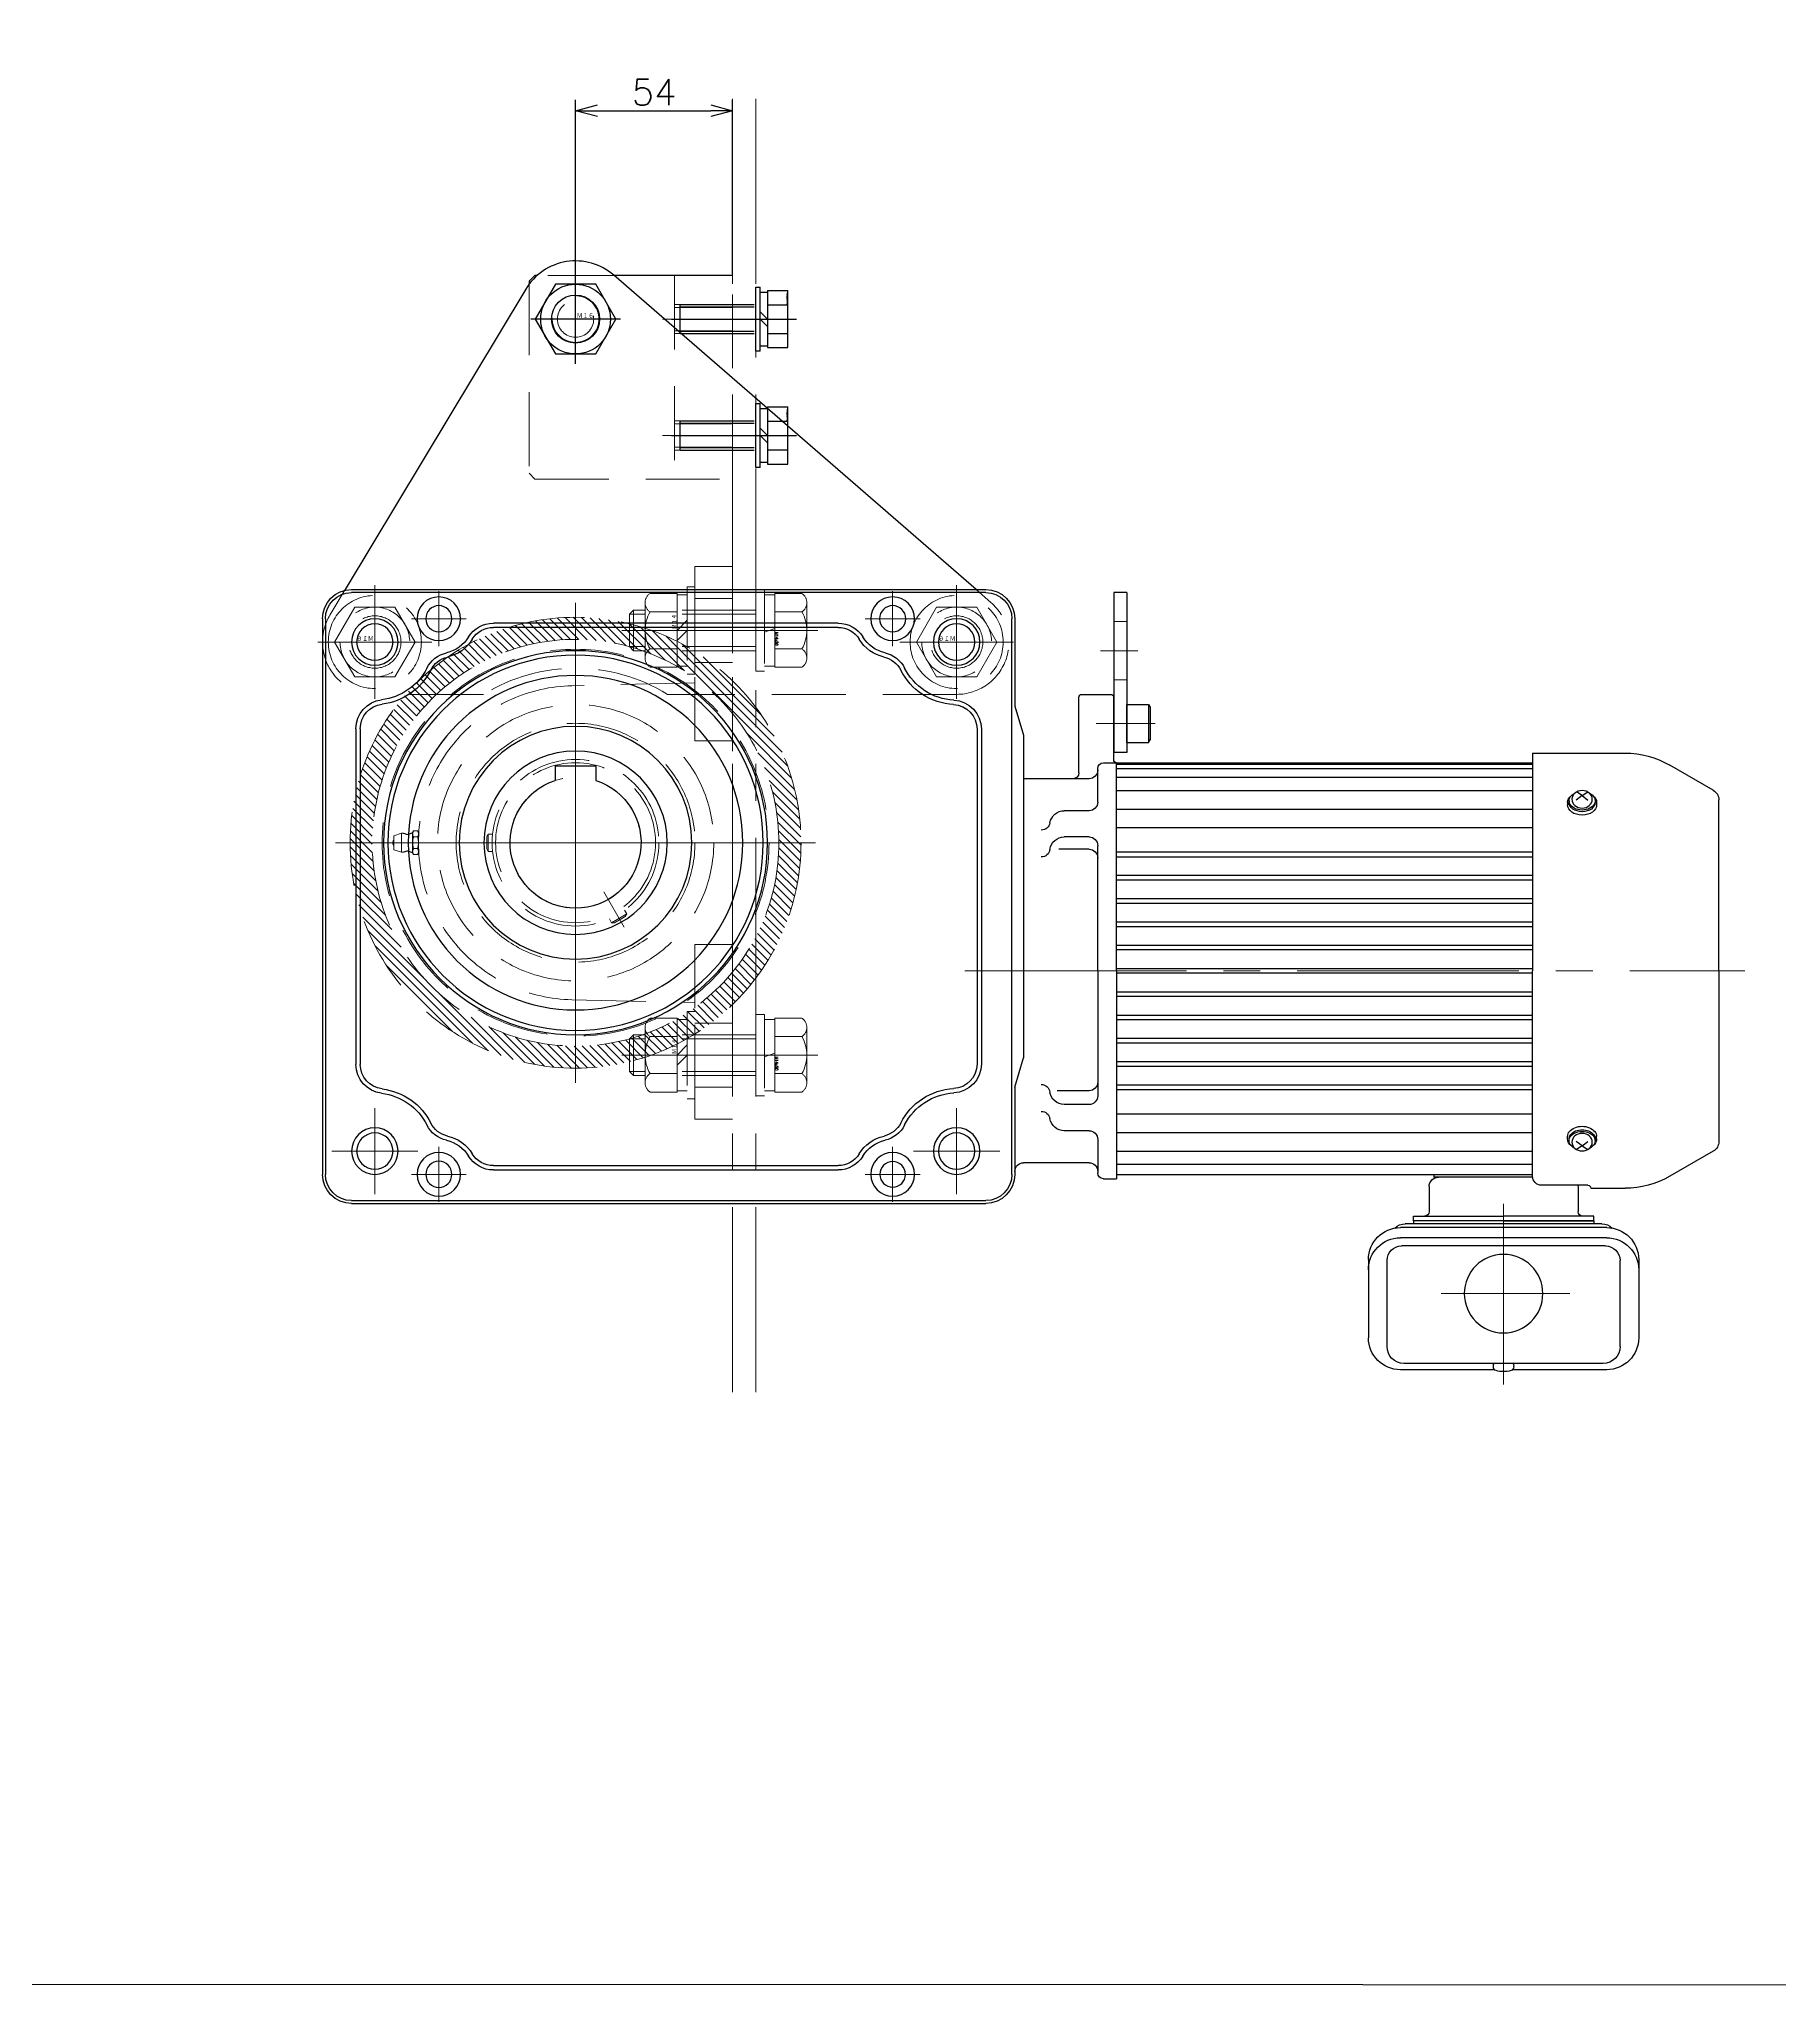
# Model space of a CAD drawing. Header units: millimetres. Extents: x -8731 to 85711, y -14522 to 31379.
# Drawn here: x 35769 to 36367, y -3606 to -2937 of the extents above; entities that cross this region are included whole.
import ezdxf

# ---------------------------------------------------------------- set-up
doc = ezdxf.new("R2010")
doc.units = ezdxf.units.MM
doc.header["$LTSCALE"] = 4
doc.header["$PDMODE"] = 99
doc.header["$PDSIZE"] = 1
for name, pattern in [('CENTER2', [28.575, 19.05, -3.175, 3.175, -3.175]), ('HIDDEN', [9.525, 6.35, -3.175]), ('PHANTOM2', [31.75, 15.875, -3.175, 3.175, -3.175, 3.175, -3.175])]:
    doc.linetypes.add(name, pattern=pattern)
for name, color, linetype, lineweight in [('04_HIDDEN', 2, 'HIDDEN', 13), ('05_CENTER', 4, 'CENTER2', 13), ('06_PHANTOM', 2, 'PHANTOM2', 13), ('08_DIM', 3, 'Continuous', 13)]:
    doc.layers.add(name, color=color, linetype=linetype, lineweight=lineweight)
doc.layers.add('10_DRAFT', color=8, linetype='Continuous', lineweight=0, plot=False)
doc.styles.add('KANJI0', font='txt.shx', dxfattribs={"width": 0.9, "height": 30, "bigfont": 'bigfont'})
doc.styles.add('KSS_TXT', font='txt.shx', dxfattribs={"bigfont": 'extfont2.shx'})
doc.styles.add('KSS_TXT_L', font='txt.shx', dxfattribs={"height": 9, "bigfont": 'extfont2.shx'})
doc.dimstyles.new('KSS_DIM', dxfattribs={"dimscale": 3, "dimtxt": 3, "dimasz": 2.5, "dimexe": 1.25, "dimexo": 0.625, "dimtad": 1, "dimdsep": 46, "dimtxsty": 'KSS_TXT', "dimblk": 'OPEN30', "dimcen": 0, "dimazin": 2, "dimtfac": 0.75, "dimtmove": 0, "dimatfit": 3, "dimldrblk": 'OPEN30', "dimfxl": 1, "dimtolj": 1, "dimarcsym": 0})

# ---------------------------------------------------------------- blocks, each defined once
blk = doc.blocks.new('A$C4E513AF4_1_1_1')
at = {"color": 0, "linetype": 'CENTER2'}
blk.add_line((0, -46.09), (0, 21.25), dxfattribs=at)
at = {"color": 0}
for p, q in [((-12.7, 15.8), (-12.7, 6.5)), ((-9.52, 17.5), (9.52, 17.5)), ((-6.35, 6.5), (-6.35, 15.8)), ((6.35, 15.8), (6.35, 6.5)), ((12.7, 15.8), (12.7, 6.5)), ((-14, 0), (-14, 3)), ((-14, 3), (14, 3)), ((14, 0), (-14, 0)), ((12.7, 6.5), (-12.7, 6.5)), ((-12.25, 3), (-12.25, 6.5)), ((-7, 0), (-7, -42.1)), ((-5.6, 0), (-5.6, -43.5)), ((-0.64, 6.5), (0.64, 3)), ((5.6, 0), (5.6, -43.5)), ((7, 0), (7, -42.1)), ((12.25, 6.5), (12.25, 3)), ((14, 3), (14, 0)), ((-7, -42.1), (-5.6, -43.5)), ((7, -42.1), (-7, -42.1)), ((5.6, -43.5), (-5.6, -43.5)), ((7, -42.1), (5.6, -43.5))]:
    blk.add_line(p, q, dxfattribs=at)
for centre, radius, start, end in [((-9.52, 13.69), 3.81, 33.626, 146.374), ((0, 4.8), 12.7, 60, 120), ((9.52, 13.69), 3.81, 33.626, 146.374)]:
    blk.add_arc(centre, radius, start, end, dxfattribs=at)
at = {"layer": '10_DRAFT', "ltscale": 3, "style": 'KANJI0', "width": 0.82}
blk.add_text('M14x50', height=1, dxfattribs=at).set_placement((0.53, 6.6))
blk = doc.blocks.new('M14Nza_1_1_1')
at = {"color": 0}
for p, q in [((-12.7, 15.4), (-12.7, 6.1)), ((-9.52, 17.1), (9.52, 17.1)), ((-6.35, 6.1), (-6.35, 15.4)), ((6.35, 15.4), (6.35, 6.1)), ((12.7, 15.4), (12.7, 6.1)), ((-12.7, 6.1), (12.7, 6.1)), ((-12.25, 2.6), (-12.25, 6.1)), ((-3.5, 6.1), (0, 2.6)), ((0, 6.1), (3.5, 2.6)), ((12.25, 6.1), (12.25, 2.6))]:
    blk.add_line(p, q, dxfattribs=at)
at = {"color": 0, "linetype": 'CENTER2'}
blk.add_line((0, 0), (0, 17.1), dxfattribs=at)
at = {"color": 0}
blk.add_lwpolyline([(-15, 0), (15, 0), (15, 2.6), (-15, 2.6)], close=True, dxfattribs=at)
for centre, radius, start, end in [((-9.52, 13.29), 3.81, 33.626, 146.374), ((0, 4.4), 12.7, 60, 120), ((9.52, 13.29), 3.81, 33.626, 146.374)]:
    blk.add_arc(centre, radius, start, end, dxfattribs=at)
at = {"layer": '10_DRAFT', "ltscale": 3, "style": 'KANJI0', "width": 0.82}
blk.add_text('Ｍ１４', height=1.5, dxfattribs=at).set_placement((0.39, 6.2))
blk = doc.blocks.new('MUCP209a_1_1_1')
at = {"color": 0}
for p, q in [((-2.4, 116.5), (-3.3, 113.8)), ((-3.3, 113.8), (3.3, 113.8)), ((-2.4, 116.5), (2.4, 116.5)), ((2.4, 116.5), (3.3, 113.8)), ((-3.5, 110), (-4.04, 109.69)), ((-4.04, 108.31), (-4.04, 109.69)), ((-3.5, 108), (-4.04, 108.31)), ((-3.03, 110), (-3.5, 110)), ((-3.5, 108), (-3.03, 108)), ((-3.18, 108), (-3.18, 107.91)), ((0, 110), (-3.03, 110)), ((-3.03, 108), (0, 108)), ((-2.02, 109.69), (-2.02, 108.31)), ((3.03, 110), (0, 110)), ((0, 108), (3.03, 108)), ((2.02, 109.69), (2.02, 108.31)), ((3.5, 110), (3.03, 110)), ((3.03, 108), (3.5, 108)), ((3.18, 108), (3.18, 107.91)), ((3.5, 110), (4.04, 109.69)), ((3.5, 108), (4.04, 108.31)), ((4.04, 109.69), (4.04, 108.31)), ((-2.13, 84.5), (-3, 84)), ((3, 84), (-3, 84)), ((-3, 82.49), (-3, 84)), ((2.13, 84.5), (-2.13, 84.5)), ((2.13, 84.5), (3, 84)), ((3, 82.49), (3, 84)), ((-53.99, 55.24), (-54.95, 13)), ((54.95, 13), (53.99, 55.24)), ((-26.18, 42.35), (-27.48, 41.6)), ((-27.48, 41.6), (-24.48, 36.4)), ((-27.48, 40.6), (-27.48, 41.6)), ((-27.48, 40.6), (-25.35, 36.9)), ((-25.35, 36.9), (-24.48, 36.4)), ((-23.18, 37.16), (-24.48, 36.4)), ((-95, 0), (-95, 13)), ((-95, 13), (-35, 13)), ((-35, 0), (-35, 13)), ((35, 0), (35, 13)), ((95, 13), (35, 13)), ((95, 0), (95, 13)), ((95, 0), (-95, 0))]:
    blk.add_line(p, q, dxfattribs=at)
for radius in [47.5, 41.05, 41.05, 28.65, 22.5]:
    blk.add_circle((0, 54), radius, dxfattribs=at)
for centre, radius, start, end in [((0, 113.8), 3.3, 180, 207.48703), ((0, 115.21), 1.59, 54.19606, 125.80394), ((0, 113.8), 3.3, 332.51297, 0), ((0, 54), 54, 1.31332, 178.68668), ((-8.74, 112.93), 6, 330.76098, 348.65336), ((-3.64, 111.91), 0.8, 348.65336, 27.48703), ((3.64, 111.91), 0.8, 152.51297, 191.34664), ((8.74, 112.93), 6, 191.34664, 209.23902)]:
    blk.add_arc(centre, radius, start, end, dxfattribs=at)
for points, weights in [([(-3.03, 110), (-3.5, 110), (-4.04, 109.69)], [1, 1.07194812406, 1.06657306684]), ([(-4.04, 108.31), (-3.5, 108), (-3.03, 108)], [1.06657306684, 1.07194812406, 1]), ([(-2.02, 109.69), (-2.56, 110), (-3.03, 110)], [1.06657306684, 1.07194812406, 1]), ([(-3.03, 108), (-2.56, 108), (-2.02, 108.31)], [1, 1.07194812406, 1.06657306684]), ([(0, 110), (-0.94, 110), (-2.02, 109.69)], [1, 1.07194812406, 1.06657306684]), ([(-2.02, 108.31), (-0.94, 108), (0, 108)], [1.06657306684, 1.07194812406, 1]), ([(2.02, 109.69), (0.94, 110), (0, 110)], [1.06657306684, 1.07194812406, 1]), ([(0, 108), (0.94, 108), (2.02, 108.31)], [1, 1.07194812406, 1.06657306684]), ([(3.03, 110), (2.56, 110), (2.02, 109.69)], [1, 1.07194812406, 1.06657306684]), ([(2.02, 108.31), (2.56, 108), (3.03, 108)], [1.06657306684, 1.07194812406, 1]), ([(4.04, 109.69), (3.5, 110), (3.03, 110)], [1.06657306684, 1.07194812406, 1]), ([(3.03, 108), (3.5, 108), (4.04, 108.31)], [1, 1.07194812406, 1.06657306684])]:
    blk.add_rational_spline(points, weights, degree=2, dxfattribs=at)
at = {"layer": '04_HIDDEN', "color": 0}
for p, q in [((-84, 13), (-84, 0)), ((-62, 13), (-62, 0)), ((62, 13), (62, 0)), ((84, 13), (84, 0))]:
    blk.add_line(p, q, dxfattribs=at)
at = {"layer": '05_CENTER', "color": 0}
for p, q in [((0, 0), (0, 121.78)), ((-61.89, 54), (61.89, 54)), ((-29.01, 37.25), (-16.89, 44.25)), ((-73, 17.3), (-73, -4.45)), ((73, 17.3), (73, -4.45))]:
    blk.add_line(p, q, dxfattribs=at)
blk = doc.blocks.new('A$C0B951DBD_1_1_1')
h = blk.add_hatch()
h.set_pattern_fill('_USER', color=3, scale=2, angle=45, pattern_type=0)
h.set_pattern_definition([(45, (3734.4048, -2503.3846), (-1.4142136, 1.4142136), [])])
h.paths.add_polyline_path([(0, 69.9), (0, 77.5, 0.414214), (-77.5, 0), (-69.9, 0, -0.414214)])
h.paths.add_polyline_path([(0, 77.5), (0, 69.9, -0.414214), (69.9, 0), (77.5, 0, 0.414214)])
h.paths.add_polyline_path([(77.5, 0), (69.9, 0, -0.414214), (0, -69.9), (0, -77.5, 0.414214)])
h.paths.add_polyline_path([(-69.9, 0), (-77.5, 0, 0.414214), (0, -77.5), (0, -69.9, -0.414214)])
at = {"color": 3}
blk.add_circle((0, 0), 77.5, dxfattribs=at)
at = {"color": 0}
for radius in [69.9, 66.5, 27.5, 22.5]:
    blk.add_circle((0, 0), radius, dxfattribs=at)
at = {"layer": '05_CENTER'}
for p, q in [((0, 82.52), (0, -82.52)), ((82.52, 0), (-82.52, 0))]:
    blk.add_line(p, q, dxfattribs=at)
blk = doc.blocks.new('GM-SHYM-RH 0.75kW、1／240a_1_1_1')
at = {"color": 0}
for p, q in [((77, 87), (-141, 87)), ((-189.5, 86), (-185, 86)), ((-189.5, 86), (-189.5, 31)), ((-185, 86), (-185, 31)), ((-141, 86), (77, 86)), ((-151, 77), (-151, 47)), ((-150, -114), (-150, 77)), ((-90.25, 75.5), (28.25, 75.5)), ((-90.25, 74), (28.25, 74)), ((86, 77), (86, -114)), ((87, 77), (87, -114)), ((-197, 47.5), (-197.5, 46.63)), ((-197, 47.5), (-197, 34.5)), ((-189.5, 47.5), (-197, 47.5)), ((-189.5, 34.5), (-189.5, 47.5)), ((-185, 28.5), (-185, 50)), ((-174, 51), (-184, 51)), ((-173, 24), (-173, 50)), ((-151, 47), (-154, 37)), ((-197.5, 46.63), (-197.5, 35.37)), ((-197, 34.5), (-197.5, 35.37)), ((-189.5, 34.5), (-197, 34.5)), ((-154, 37), (-154, -74)), ((-139.5, 39.04), (-139.5, -76.04)), ((-138, 39.04), (-138, -76.04)), ((74, 39.2), (74, -76.2)), ((75.5, 39.2), (75.5, -76.2)), ((-329, 30.8), (-360.75, 30.8)), ((-329, 30.8), (-329, -44)), ((-186, 27.5), (-329, 27.5)), ((-186, 27), (-329, 27)), ((-189.5, 31), (-185, 31)), ((-186, -44), (-186, 27.5)), ((-186, -44), (-186, 27.5)), ((-181.5, 27.5), (-186, 27.5)), ((-391.1, 18.04), (-376.15, 26.67)), ((-186, 25.5), (-329, 25.5)), ((-186, 22.5), (-329, 22.5)), ((-179.5, 14), (-179.5, 25.5)), ((-176.5, 22), (-154, 22)), ((-7, 26.3), (7, 26.3)), ((-7, 26.3), (-7, 21.38)), ((7, 26.3), (7, 21.38)), ((-393, -44), (-393, 14.75)), ((-351, 13.84), (-351, 13.02)), ((-350.5, 14.41), (-350.5, 13.84)), ((-346, 16.25), (-348, 14.67)), ((-346, 16.25), (-347.93, 17.46)), ((-346, 16.25), (-344.07, 17.46)), ((-346, 16.25), (-344, 14.67)), ((-341.5, 14.41), (-341.5, 13.84)), ((-341, 13.84), (-341, 13.02)), ((-186, 18), (-329, 18)), ((-186, 11.59), (-329, 11.59)), ((-176.5, 11), (-168, 11)), ((-186, 5.22), (-329, 5.22)), ((-176.5, 1.99), (-168, 1.99)), ((-186, -3.15), (-329, -3.15)), ((-186, -4.8), (-329, -4.8)), ((-179.5, -44), (-179.5, -1.01)), ((-176.5, -2.25), (-166.09, -2.25)), ((-186, -11.16), (-329, -11.16)), ((-186, -12.79), (-329, -12.79)), ((-186, -19.19), (-329, -19.19)), ((-186, -20.78), (-329, -20.78)), ((-186, -27.22), (-329, -27.22)), ((-186, -28.76), (-329, -28.76)), ((-186, -35.25), (-329, -35.25)), ((-186, -36.74), (-329, -36.74)), ((-393, -44), (-393, -102.75)), ((-186, -43.27), (-329, -43.27)), ((-329, -114.72), (-329, -44)), ((-186, -44.73), (-329, -44.73)), ((-186, -44), (-186, -114)), ((-186, -44), (-186, -115.5)), ((-179.5, -44), (-179.5, -86.99)), ((-186, -51.26), (-329, -51.26)), ((-186, -52.75), (-329, -52.75)), ((-186, -59.24), (-329, -59.24)), ((-186, -60.78), (-329, -60.78)), ((-186, -67.22), (-329, -67.22)), ((-186, -68.81), (-329, -68.81)), ((-186, -75.21), (-329, -75.21)), ((-186, -76.84), (-329, -76.84)), ((-151, -84), (-154, -74)), ((-186, -83.2), (-329, -83.2)), ((-186, -84.85), (-329, -84.85)), ((-176.5, -85.27), (-165.57, -85.27)), ((-151, -84), (-151, -114)), ((-186, -93.22), (-329, -93.22)), ((-176.5, -89.99), (-168, -89.99)), ((-186, -99.59), (-329, -99.59)), ((-176.5, -99), (-168, -99)), ((-391.1, -106.04), (-376.15, -114.67)), ((-351, -101.84), (-351, -101.02)), ((-350.5, -102.41), (-350.5, -101.84)), ((-346, -104.25), (-348, -102.67)), ((-346, -104.25), (-347.93, -105.46)), ((-346, -104.25), (-344, -102.67)), ((-346, -104.25), (-344.07, -105.46)), ((-341.5, -102.41), (-341.5, -101.84)), ((-341, -101.84), (-341, -101.02)), ((-186, -106), (-329, -106)), ((-179.5, -102), (-179.5, -113.5)), ((-186, -110.5), (-329, -110.5)), ((-176.5, -110), (-154, -110)), ((28.25, -111), (-90.25, -111)), ((28.25, -112.5), (-90.25, -112.5)), ((-349, -118.8), (-360.75, -118.8)), ((-349, -118.8), (-349, -118.72)), ((-348, -117.72), (-332, -117.72)), ((-344.6, -118.2), (-344.6, -126.8)), ((-186, -114), (-329, -114)), ((-329, -115), (-295, -115)), ((-295, -114), (-295, -115)), ((-293.4, -118.2), (-293.4, -126.8)), ((-181.5, -115.5), (-186, -115.5)), ((77, -123), (-141, -123)), ((77, -124), (-141, -124)), ((-354.45, -132.31), (-283.55, -132.31)), ((-352.8, -131), (-285.2, -131)), ((-350, -128.4), (-319, -128.4)), ((-350, -130), (-350, -128.4)), ((-350, -130), (-350, -131)), ((-350, -130), (-288, -130)), ((-319, -130), (-350, -130)), ((-288, -128.4), (-319, -128.4)), ((-319, -130), (-288, -130)), ((-288, -130), (-288, -128.4)), ((-288, -130), (-288, -131)), ((-354.45, -135.78), (-283.55, -135.78)), ((-354.05, -138.62), (-283.95, -138.62)), ((-365.45, -143.31), (-365.45, -170.17)), ((-359.05, -173.2), (-359.05, -143.62)), ((-278.95, -173.2), (-278.95, -143.62)), ((-272.55, -143.31), (-272.55, -170.17)), ((-353.25, -179), (-284.75, -179)), ((-322.5, -180.2), (-322.5, -179.8)), ((-315.5, -180.2), (-315.5, -179.8)), ((-354.45, -181.17), (-322.06, -181.17)), ((-315.94, -181.17), (-283.55, -181.17))]:
    blk.add_line(p, q, dxfattribs=at)
for centre, radius in [((-109, 77), 7.5), ((-109, 77), 4.5), ((47, 77), 7.5), ((47, 77), 4.5), ((-131, 69), 8), ((-131, 69), 6.25), ((69, 69), 8), ((69, 69), 6.25), ((0, 0), 66), ((0, 0), 64.5), ((0, 0), 57.5), ((0, 0), 40), ((0, 0), 31.5), ((-131, -106), 8), ((-131, -106), 6.25), ((69, -106), 8), ((69, -106), 6.25), ((-109, -114), 7.5), ((47, -114), 7.5), ((-109, -114), 4.4), ((47, -114), 4.5), ((-319, -155), 13.5)]:
    blk.add_circle(centre, radius, dxfattribs=at)
for centre, radius, start, end in [((-141, 77), 10, 90, 180), ((77, 77), 10, 0, 90), ((-141, 77), 9, 90, 180), ((77, 77), 9, 0, 90), ((-90.25, 65.5), 10, 90, 148.48463), ((-90.25, 65.5), 8.5, 90, 148.48463), ((28.25, 65.5), 10, 31.51537, 90), ((28.25, 65.5), 8.5, 31.51537, 90), ((-109, 77), 12, 282.6202, 328.48463), ((-109, 77), 13.5, 282.6202, 328.48463), ((47, 77), 13.5, 211.51537, 257.3798), ((47, 77), 12, 211.51537, 257.3798), ((-104.19, 55.53), 10, 102.6202, 153.32371), ((-104.19, 55.53), 8.5, 102.6202, 153.32371), ((42.19, 55.53), 8.5, 26.67629, 77.3798), ((42.19, 55.53), 10, 26.67629, 77.3798), ((-131, 69), 20, 272.86598, 333.32371), ((-131, 69), 21.5, 272.86598, 333.32371), ((69, 69), 21.5, 206.67629, 263.30024), ((69, 69), 20, 206.67629, 263.30024), ((-184, 50), 1, 90, 180), ((-174, 50), 1, 0, 90), ((-129.5, 39.04), 10, 92.86598, 180), ((-129.5, 39.04), 8.5, 92.86598, 180), ((65.5, 39.2), 8.5, 0, 83.30024), ((65.5, 39.2), 10, 0, 83.30024), ((-360.75, 0), 30.8, 90, 120), ((-186, 28.5), 1, 270, 0), ((-181.5, 25.5), 2, 0, 90), ((-176.5, 25), 3, 180, 270), ((-171, 24), 2, 180, 270), ((0, 0), 22.5, 108.1262, 71.8738), ((-389.2, 14.75), 3.8, 120, 180), ((-176.5, 14), 3, 180, 270), ((-168, 6), 5, 9.61478, 90), ((-160.11, 7.34), 3, 189.61478, 270), ((-176.5, -1.01), 3, 90, 180), ((-168, -3.01), 5, 8.08599, 90), ((-176.5, -5.25), 3, 90, 180), ((-160.08, -1.89), 3, 188.08599, 270), ((-129.5, -76.04), 10, 180, 267.13402), ((-129.5, -76.04), 8.5, 180, 267.13402), ((65.5, -76.2), 8.5, 276.69976, 0), ((65.5, -76.2), 10, 276.69976, 0), ((-176.5, -82.27), 3, 180, 270), ((-168, -84.99), 5, 270, 351.91401), ((-160.08, -86.11), 3, 90, 171.91401), ((-131, -106), 20, 26.67629, 87.13402), ((-131, -106), 21.5, 26.67629, 87.13402), ((69, -106), 21.5, 96.69976, 153.32371), ((69, -106), 20, 96.69976, 153.32371), ((-176.5, -86.99), 3, 180, 270), ((-160.11, -95.34), 3, 90, 170.38522), ((-176.5, -102), 3, 90, 180), ((-168, -94), 5, 270, 350.38522), ((-104.19, -92.53), 10, 206.67629, 257.3798), ((-104.19, -92.53), 8.5, 206.67629, 257.3798), ((42.19, -92.53), 8.5, 282.6202, 333.32371), ((42.19, -92.53), 10, 282.6202, 333.32371), ((-389.2, -102.75), 3.8, 180, 240), ((-109, -114), 12, 31.51537, 77.3798), ((-109, -114), 13.5, 31.51537, 77.3798), ((-90.25, -102.5), 8.5, 211.51537, 270), ((28.25, -102.5), 8.5, 270, 328.48463), ((47, -114), 13.5, 102.6202, 148.48463), ((47, -114), 12, 102.6202, 148.48463), ((-181.5, -113.5), 2, 270, 0), ((-176.5, -113), 3, 90, 180), ((-154, -113), 3, 0, 90), ((-90.25, -102.5), 10, 211.51537, 270), ((28.25, -102.5), 10, 270, 328.48463), ((-360.75, -88), 30.8, 240, 270), ((-348, -118.72), 1, 90, 180), ((-341.4, -118.2), 3.2, 171.33319, 180), ((-332, -114.72), 3, 270, 0), ((-296.6, -118.2), 3.2, 0, 90), ((-141, -114), 10, 180, 270), ((-141, -114), 9, 180, 270), ((77, -114), 10, 270, 0), ((77, -114), 9, 270, 0), ((-346.2, -126.8), 1.6, 270, 0), ((-291.8, -126.8), 1.6, 180, 270), ((-354.45, -143.31), 11, 90, 180), ((-352.8, -136), 5, 90, 135.07404), ((-285.2, -136), 5, 44.92596, 90), ((-283.55, -143.31), 11, 0, 90), ((-354.45, -146.78), 11, 90, 180), ((-354.05, -143.62), 5, 90, 180), ((-283.95, -143.62), 5, 0, 90), ((-283.55, -146.78), 11, 0, 90), ((-354.45, -170.17), 11, 180, 270), ((-353.25, -173.2), 5.8, 180, 270), ((-284.75, -173.2), 5.8, 270, 0), ((-283.55, -170.17), 11, 270, 0), ((-321, -179.8), 1.5, 147.76905, 180), ((-321.2, -180.2), 1.3, 180, 253.39847), ((-316.8, -180.2), 1.3, 286.60153, 0), ((-317, -179.8), 1.5, 0, 32.23095), ((-319, -172.82), 9, 253.39847, 286.60155)]:
    blk.add_arc(centre, radius, start, end, dxfattribs=at)
for centre, major_axis, start_param, end_param in [((-346, 13.84), (5, 0), 2.402321, 3.141593), ((-346, 14.41), (4.5, 0), 2.158707, 7.266071), ((-346, 13.84), (4.5, 0), 3.141593, 6.283185), ((-346, 13.84), (5, 0), 0, 0.739272), ((-346, 13.02), (5, 0), 3.141593, 6.283185), ((-346, -101.02), (5, 0), 0, 3.141593), ((-346, -102.41), (4.5, 0), 5.300299, 10.407664), ((-346, -101.84), (4.5, 0), 0, 3.141593), ((-346, -101.84), (5, 0), 3.141593, 3.880864), ((-346, -101.84), (5, 0), 5.543913, 6.283185)]:
    blk.add_ellipse(centre, major_axis=major_axis, ratio=0.707107, start_param=start_param, end_param=end_param, dxfattribs=at)
for centre in [(-346, 14.94), (-346, -102.94)]:
    blk.add_ellipse(centre, major_axis=(3.5, 0), ratio=0.860398, dxfattribs=at)
at = {"layer": '04_HIDDEN', "color": 0}
for p, q in [((-189.5, 76), (-185, 76)), ((-189.5, 56), (-185, 56))]:
    blk.add_line(p, q, dxfattribs=at)
at = {"layer": '05_CENTER', "color": 0}
for p, q in [((-131, 54.19), (-131, 83.81)), ((-109, 86.43), (-109, 67.57)), ((47, 86.43), (47, 67.57)), ((69, 54.19), (69, 83.81)), ((-99.57, 77), (-118.43, 77)), ((0, 79.47), (0, -79.47)), ((56.43, 77), (37.57, 77)), ((-116.19, 69), (-145.81, 69)), ((83.81, 69), (54.19, 69)), ((-193.28, 66), (-180.48, 66)), ((-199.21, 41), (-178.91, 41)), ((79.47, 0), (-79.47, 0)), ((-133.79, -44), (-401.98, -44)), ((-131, -120.81), (-131, -91.19)), ((69, -120.81), (69, -91.19)), ((-116.19, -106), (-145.81, -106)), ((-109, -104.57), (-109, -123.43)), ((47, -104.57), (47, -123.43)), ((83.81, -106), (54.19, -106)), ((-99.57, -114), (-118.43, -114)), ((56.43, -114), (37.57, -114)), ((-319, -124.17), (-319, -186.23)), ((-341.82, -155), (-297.54, -155))]:
    blk.add_line(p, q, dxfattribs=at)
blk = doc.blocks.new('A$C011450D5_1_1_1')
at = {"color": 0}
for p, q in [((-206.72, -18), (-82.11, -126.11)), ((-51.85, -121.3), (10.19, -18))]:
    blk.add_line(p, q, dxfattribs=at)
blk.add_circle((-69, -111), 8.25, dxfattribs=at)
blk.add_arc((-69, -111), 20, 229.05706, 329.01082, dxfattribs=at)
at = {"layer": '04_HIDDEN'}
for p, q in [((-200, 18), (-100.61, 18)), ((-37.39, 18), (0, 18)), ((10.19, -18), (15.43, -9.27)), ((-211.8, -13.6), (-206.72, -18))]:
    blk.add_line(p, q, dxfattribs=at)
for centre in [(-200, 0), (0, 0)]:
    blk.add_circle(centre, 9, dxfattribs=at)
for centre, radius, start, end in [((-200, 0), 18, 90, 229.05706), ((-69, 69), 60, 238.21167, 301.78833), ((0, 0), 18, 329.01082, 90)]:
    blk.add_arc(centre, radius, start, end, dxfattribs=at)
at = {"layer": '05_CENTER'}
for p, q in [((-200, -13.68), (-200, 13.68)), ((0, -13.68), (0, 13.68)), ((-186.32, 0), (-213.68, 0)), ((13.68, 0), (-13.68, 0)), ((-69, -124.68), (-69, -97.32)), ((-55.32, -111), (-82.68, -111))]:
    blk.add_line(p, q, dxfattribs=at)
at = {"layer": '10_DRAFT'}
for p, q in [((-65.09, 69), (-72.91, 69)), ((-69, 72.91), (-69, 4.5))]:
    blk.add_line(p, q, dxfattribs=at)
blk = doc.blocks.new('M16Bv_1_1_1')
at = {"color": 0, "linetype": 'CENTER2'}
for p, q in [((0, 19.54), (0, -19.54)), ((-19.54, 0), (19.54, 0))]:
    blk.add_line(p, q, dxfattribs=at)
at = {"color": 0}
for p, q in [((-6.92, 11.99), (-13.85, 0)), ((6.93, 11.99), (-6.92, 11.99)), ((13.85, 0), (6.93, 11.99)), ((-13.85, 0), (-6.92, -11.99)), ((6.93, -11.99), (13.85, 0)), ((-6.92, -11.99), (6.93, -11.99))]:
    blk.add_line(p, q, dxfattribs=at)
for radius in [16, 11.99]:
    blk.add_circle((0, 0), radius, dxfattribs=at)
at = {"layer": '10_DRAFT', "style": 'KANJI0', "width": 0.82}
blk.add_text('Ｍ１６', height=1.714, dxfattribs=at).set_placement((0.41, 0.18))
blk = doc.blocks.new('M16Tz_1_1_1')
at = {"color": 0}
for radius in [8, 6.25]:
    blk.add_circle((0, 0), radius, dxfattribs=at)
at = {"layer": '05_CENTER'}
for p, q in [((0, -14.81), (0, 14.81)), ((14.81, 0), (-14.81, 0))]:
    blk.add_line(p, q, dxfattribs=at)
blk = doc.blocks.new('A$C0ACA4659_1_1_1')
at = {"color": 0}
blk.add_lwpolyline([(-55, -54), (15, -54), (15, 14), (13, 16), (-53, 16), (-55, 14)], close=True, dxfattribs=at)
at = {"layer": '04_HIDDEN'}
for p, q in [((15, -34), (-55, -34)), ((-45, -54), (-45, -34)), ((-44, -54), (-44, -34)), ((-36, -54), (-36, -34)), ((-35, -54), (-35, -34)), ((-5, -54), (-5, -34)), ((-4, -54), (-4, -34)), ((4, -54), (4, -34)), ((5, -54), (5, -34))]:
    blk.add_line(p, q, dxfattribs=at)
at = {"layer": '05_CENTER'}
for p, q in [((-40, -58.09), (-40, -29.91)), ((0, -58.09), (0, -29.91))]:
    blk.add_line(p, q, dxfattribs=at)
blk.add_blockref('M16Tz_1_1_1', (0, 0))
blk = doc.blocks.new('A$C7E374867_1_1_1')
at = {"color": 0, "linetype": 'CENTER2'}
blk.add_line((0, -29), (0, 14), dxfattribs=at)
at = {"color": 0}
for p, q in [((-9.81, 11), (9.81, 11)), ((-9.81, 4), (-9.81, 11)), ((-4.91, 4), (-4.91, 11)), ((4.91, 4), (4.91, 11)), ((9.81, 4), (9.81, 11)), ((-11, 1.5), (11, 1.5)), ((-11, 1.5), (-11, 0)), ((-11, 0), (11, 0)), ((9.81, 4), (-9.81, 4)), ((-9.25, 4), (-9.25, 1.5)), ((0, 1.5), (-2.5, 4)), ((0, 4), (2.5, 1.5)), ((9.25, 1.5), (9.25, 4)), ((11, 0), (11, 1.5))]:
    blk.add_line(p, q, dxfattribs=at)
at = {"color": 0, "linetype": 'HIDDEN'}
for p, q in [((-5, -26), (-5, 0)), ((-4.19, -26), (-4.19, 0)), ((4.19, -26), (4.19, 0)), ((5, -26), (5, 0)), ((-5, -26), (5, -26))]:
    blk.add_line(p, q, dxfattribs=at)
at = {"layer": '10_DRAFT', "style": 'KSS_TXT_L'}
blk.add_text('BT-M10x30L,SW,PW', height=0.3, dxfattribs=at).set_placement((5.05, 10.66))
blk = doc.blocks.new('M16Bu_1_1')
at = {"color": 0, "linetype": 'CENTER2'}
for p, q in [((0, -15.42), (0, 15.42)), ((15.42, 0), (-15.42, 0))]:
    blk.add_line(p, q, dxfattribs=at)
at = {"color": 0}
for p, q in [((-6.92, 11.99), (-13.85, 0)), ((6.93, 11.99), (-6.92, 11.99)), ((13.85, 0), (6.93, 11.99)), ((-13.85, 0), (-6.92, -11.99)), ((6.93, -11.99), (13.85, 0)), ((-6.92, -11.99), (6.93, -11.99))]:
    blk.add_line(p, q, dxfattribs=at)
blk.add_circle((0, 0), 11.99, dxfattribs=at)
at = {"layer": '10_DRAFT', "style": 'KANJI0', "width": 0.82}
blk.add_text('Ｍ１６', height=1.714, dxfattribs=at).set_placement((0.41, 0.18))
blk = doc.blocks.new('A$C3BB52854_1_1_1')
for p, q in [((-54, 195), (-13.23, 195)), ((13.23, 195), (14, 195)), ((14, 195), (16, 193)), ((16, 193), (16, 192))]:
    blk.add_line(p, q)
at = {"xscale": -1, "rotation": 180}
blk.add_blockref('A$C011450D5_1_1_1', (69, 69), dxfattribs=at)
at = {"xscale": -1}
blk.add_blockref('M16Bu_1_1', (0, 180), dxfattribs=at)
at = {"rotation": 90}
for p in [(-62, 180), (-62, 140)]:
    blk.add_blockref('A$C7E374867_1_1_1', p, dxfattribs=at)
at = {"layer": '04_HIDDEN', "xscale": -1, "rotation": 270}
blk.add_blockref('A$C0ACA4659_1_1_1', (0, 180), dxfattribs=at)
at = {"layer": '04_HIDDEN'}
for p in [(-131, 69), (69, 69)]:
    blk.add_blockref('M16Bv_1_1_1', p, dxfattribs=at)
blk = doc.blocks.new('_Open30')
at = {"color": 0, "linetype": 'ByBlock', "lineweight": -2}
for p, q in [((-1, 0.268), (0, 0)), ((0, 0), (-1, -0.268)), ((0, 0), (-1, 0))]:
    blk.add_line(p, q, dxfattribs=at)
blk = doc.blocks.new('*D3895')
at = {"layer": '08_DIM', "color": 0, "lineweight": -2, "transparency": 16777216}
for p, q in [((35953.42, -3017.99), (35953.42, -2958.19)), ((35960.92, -2961.94), (35999.92, -2961.94)), ((36007.42, -3017.99), (36007.42, -2958.19))]:
    blk.add_line(p, q, dxfattribs=at)
at = {"layer": 'Defpoints', "color": 0, "transparency": 16777216}
for p in [(36007.42, -2961.94), (35953.42, -3019.87), (36007.42, -3019.87)]:
    blk.add_point(p, dxfattribs=at)
at = {"layer": '08_DIM', "color": 0, "lineweight": -2, "transparency": 16777216, "xscale": 7.5, "yscale": 7.5, "zscale": 7.5, "rotation": 180}
blk.add_blockref('_Open30', (35953.42, -2961.94), dxfattribs=at)
at = {"layer": '08_DIM', "color": 0, "lineweight": -2, "transparency": 16777216, "xscale": 7.5, "yscale": 7.5, "zscale": 7.5}
blk.add_blockref('_Open30', (36007.42, -2961.94), dxfattribs=at)
at = {"layer": '08_DIM', "color": 0, "transparency": 16777216, "insert": (35980.42, -2955.56), "char_height": 9, "attachment_point": 5, "style": 'KSS_TXT'}
blk.add_mtext('\\A1;54', dxfattribs=at)

msp = doc.modelspace()

# ---------------------------------------------------------------- linework, layer by layer
msp.add_lwpolyline([(33092.99578, -584.3783), (39354.99345, -584.54941), (39354.99345, -3606.24229), (33092.99578, -3606.07118)], close=True)
at = {"layer": '06_PHANTOM'}
for p, q in [((36007.42427, -3402.37485), (36007.42427, -2955.59393)), ((36015.42427, -3402.37485), (36015.42427, -2955.59393))]:
    msp.add_line(p, q, dxfattribs=at)

# ---------------------------------------------------------------- block references
at = {"xscale": -1}
msp.add_blockref('A$C3BB52854_1_1_1', (35953.42427, -3213.55281), dxfattribs=at)
at = {"color": 4, "xscale": -1}
msp.add_blockref('GM-SHYM-RH 0.75kW、1／240a_1_1_1', (35953.42427, -3213.55281), dxfattribs=at)
at = {"layer": '04_HIDDEN', "color": 4, "rotation": 90}
msp.add_blockref('MUCP209a_1_1_1', (36007.42427, -3213.55281), dxfattribs=at)
at = {"layer": '04_HIDDEN'}
for name, p, rotation in [('A$C4E513AF4_1_1_1', (36015.42427, -3140.55281), 270), ('M14Nza_1_1_1', (35994.42427, -3140.55281), 90), ('A$C0B951DBD_1_1_1', (35953.42427, -3213.55281), 90), ('A$C4E513AF4_1_1_1', (36015.42427, -3286.55281), 270), ('M14Nza_1_1_1', (35994.42427, -3286.55281), 90)]:
    msp.add_blockref(name, p, dxfattribs=dict(at, rotation=rotation))

# ---------------------------------------------------------------- dimensions: what is measured, and where the dimension line sits
at = {"layer": '08_DIM'}
dim = msp.add_linear_dim(base=(36007.42427, -2961.93691), p1=(35953.42427, -3019.86813), p2=(36007.42427, -3019.86813), dimstyle='KSS_DIM', override={"dimscale": 3}, dxfattribs=at)
dim.commit()
dim.dimension.update_dxf_attribs({"geometry": '*D3895', "text_midpoint": (35980.42427, -2955.55566)})

doc.saveas('drawing.dxf')
